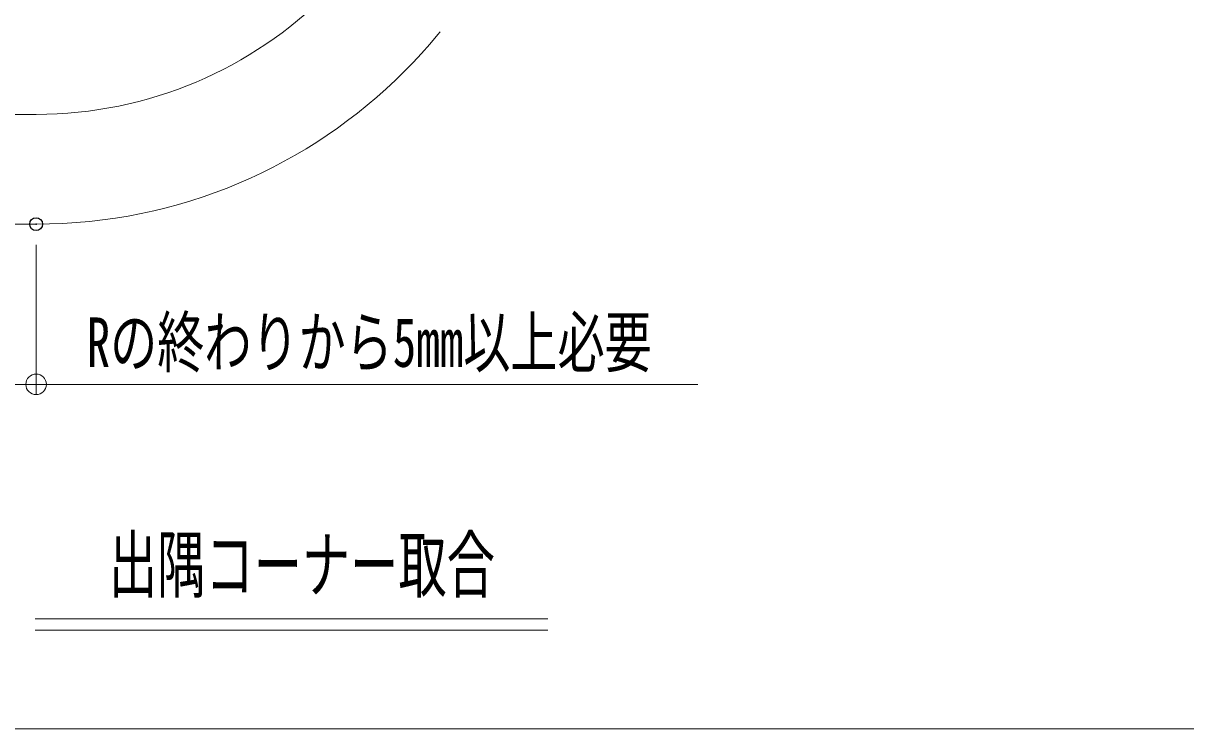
# Model space of a CAD drawing. Units: millimetres, scale not verified. Extents: x -800 to 800, y -554 to 554.
# Drawn here: x -184.9 to 41.3, y -554 to -416.7 of the extents above; entities that cross this region are included whole.
import ezdxf
from ezdxf.enums import TextEntityAlignment as Align

# ---------------------------------------------------------------- set-up
doc = ezdxf.new("R2010")
doc.units = ezdxf.units.MM
doc.header["$LTSCALE"] = 5
doc.header["$PDMODE"] = 32
doc.header["$PDSIZE"] = 2.5
doc.linetypes.add('LONG_CHAIN', pattern=[21, 18, -1, 1, -1])
doc.linetypes.add('LONG_DOUBLE_CHAIN', pattern=[21.8, 18, -1, 0.6, -0.6, 0.6, -1])
for name, color, linetype, lineweight in [('0-1_4手摺芯', 5, 'LONG_CHAIN', 9), ('0-4_07文字', 7, 'Continuous', 9), ('0-7_zumenwaku', 6, 'Continuous', 9), ('0-9_4手摺（断面）', 4, 'LONG_DOUBLE_CHAIN', 9), ('0-F_6寸法', 1, 'Continuous', 9), ('1-0_0', 1, 'Continuous', 9)]:
    doc.layers.add(name, color=color, linetype=linetype, lineweight=lineweight)
doc.layers.add('1-1_Defpoints', color=7, linetype='Continuous')
doc.styles.add('ＭＳ ゴシック', font='')
doc.styles.get('ＭＳ ゴシック').set_extended_font_data('MS Gothic')

# ---------------------------------------------------------------- blocks, each defined once
blk = doc.blocks.new('_Origin')
at = {"layer": '1-0_0'}
blk.add_line((0, 0), (-5, 0), dxfattribs=at)
blk.add_circle((0, 0), 2.5, dxfattribs=at)

msp = doc.modelspace()

# ---------------------------------------------------------------- linework, layer by layer
at = {"layer": '0-1_4手摺芯'}
msp.add_line((-683.335, -434.473), (-182.415, -434.473), dxfattribs=at)
msp.add_arc((-182.415, -354.473), 80, 270, 0, dxfattribs=at)
at = {"layer": '0-4_07文字'}
for p, q in [((-182.616, -532.602), (-82.843, -532.602)), ((-182.616, -534.802), (-82.843, -534.802))]:
    msp.add_line(p, q, dxfattribs=at)
at = {"layer": '0-7_zumenwaku'}
msp.add_lwpolyline([(-799.992, -553.994), (799.992, -553.994), (799.992, 553.994), (-799.992, 553.994)], close=True, dxfattribs=at)
at = {"layer": '0-9_4手摺（断面）'}
msp.add_line((-187.415, -455.823), (-182.415, -455.823), dxfattribs=at)
msp.add_arc((-182.415, -354.473), 101.35, 270, 0, dxfattribs=at)
at = {"layer": '0-F_6寸法'}
for p, q in [((-182.415, -459.823), (-182.415, -488.998)), ((-187.415, -486.998), (-182.415, -486.998)), ((-178.415, -486.998), (-53.615, -486.998))]:
    msp.add_line(p, q, dxfattribs=at)
at = {"layer": '1-1_Defpoints'}
msp.add_point((-182.415, -455.823), dxfattribs=at)

# ---------------------------------------------------------------- block references
at = {"layer": '0-F_6寸法', "xscale": 0.8, "yscale": 0.8, "rotation": 180}
msp.add_blockref('_Origin', (-182.415, -486.998), dxfattribs=at)

# ---------------------------------------------------------------- texts
at = {"layer": '0-4_07文字', "color": 3, "style": 'ＭＳ ゴシック', "width": 0.65}
msp.add_text('出隅コーナー取合', height=10.59, dxfattribs=at).set_placement((-168.224, -530.527), align=Align.BOTTOM_LEFT)
at = {"layer": '0-F_6寸法', "color": 2, "style": 'ＭＳ ゴシック', "width": 0.7}
msp.add_text('Rの終わりから5mm以上必要', height=9.604, dxfattribs=at).set_placement((-172.582, -486.467), align=Align.BOTTOM_LEFT)

doc.saveas('drawing.dxf')
